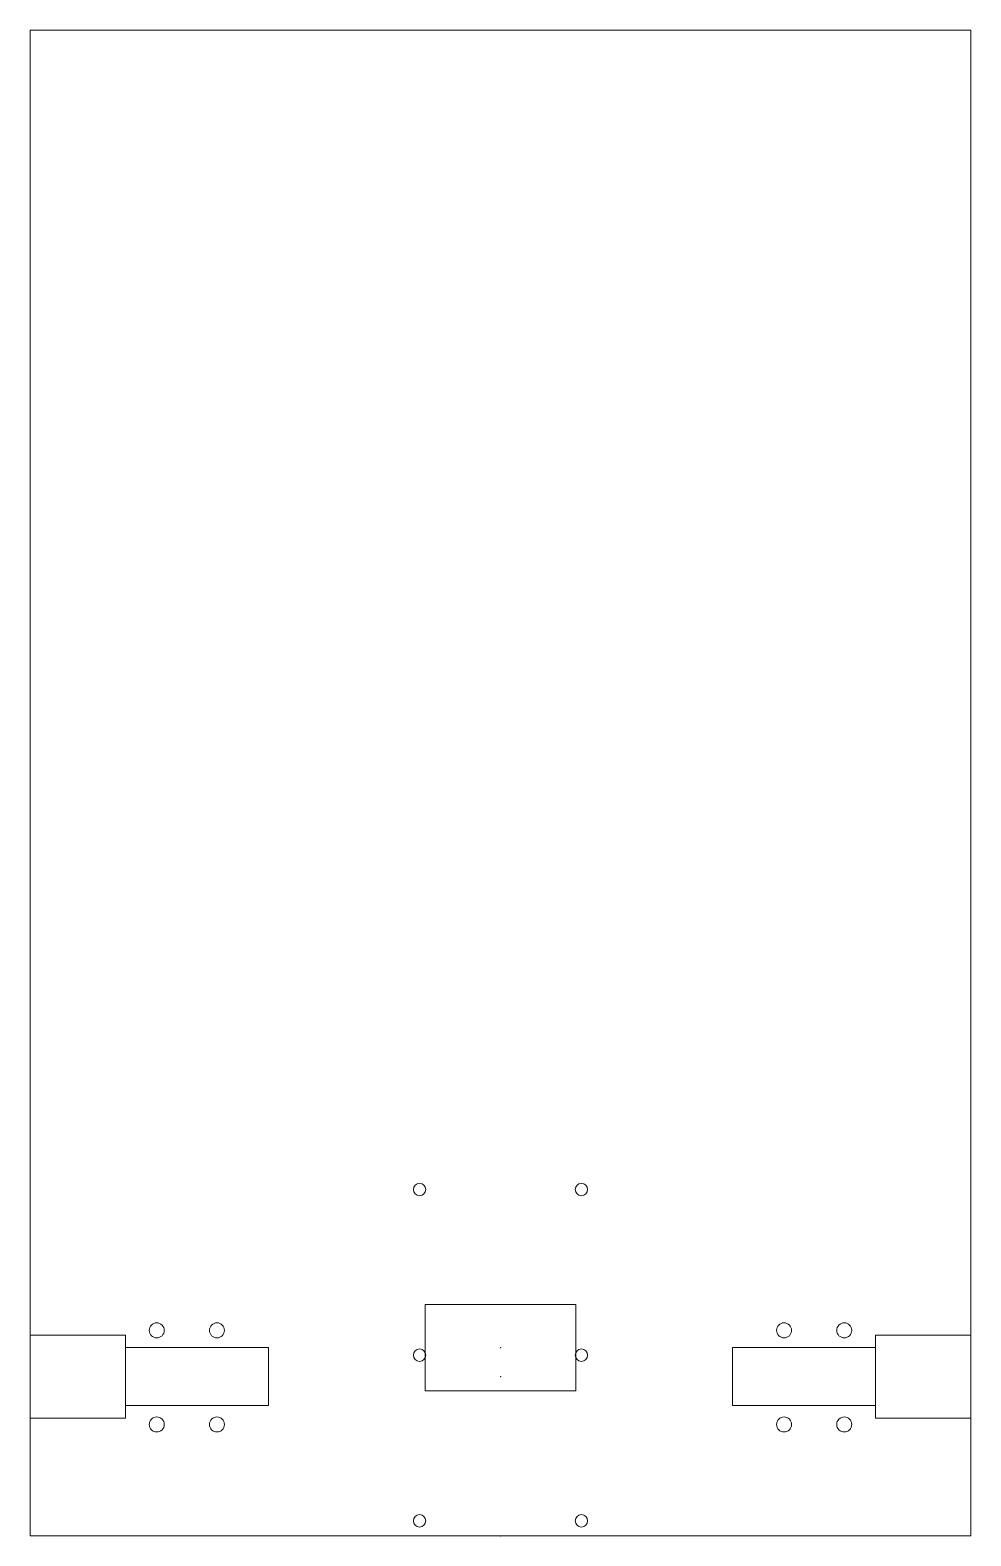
# Model space of a CAD drawing. Header units: millimetres. Extents: x -125 to 125, y 0 to 400.
import ezdxf

# ---------------------------------------------------------------- set-up
doc = ezdxf.new("R2010")
doc.units = ezdxf.units.MM
doc.layers.add('1', color=7, linetype='Continuous', true_color=0xffffff)

msp = doc.modelspace()

# ---------------------------------------------------------------- linework, layer by layer
at = {"layer": '1', "color": 3, "linetype": 'Continuous', "lineweight": 18}
for p, q in [((-125, 400), (125, 400)), ((-125, 0), (-125, 400)), ((125, 400), (125, 0)), ((-20, 61.5), (20, 61.5)), ((-20, 38.5), (-20, 61.5)), ((20, 61.5), (20, 38.5)), ((-99.65, 53.3), (-125, 53.3)), ((-99.65, 53.3), (-99.65, 31.3)), ((99.65, 53.3), (99.65, 31.3)), ((99.65, 53.3), (125, 53.3)), ((-61.65, 50), (-99.65, 50)), ((-61.65, 50), (-61.65, 34.6)), ((61.65, 50), (99.65, 50)), ((61.65, 50), (61.65, 34.6)), ((20, 38.5), (-20, 38.5)), ((-61.65, 34.6), (-99.65, 34.6)), ((61.65, 34.6), (99.65, 34.6)), ((-99.65, 31.3), (-125, 31.3)), ((99.65, 31.3), (125, 31.3)), ((125, 0), (-125, 0))]:
    msp.add_line(p, q, dxfattribs=at)
for centre, radius in [((-21.5, 92), 1.65), ((21.5, 92), 1.65), ((-91.35, 54.6), 2), ((-75.35, 54.6), 2), ((75.35, 54.6), 2), ((91.35, 54.6), 2), ((-21.5, 48), 1.65), ((21.5, 48), 1.65), ((-91.35, 29.6), 2), ((-75.35, 29.6), 2), ((75.35, 29.6), 2), ((91.35, 29.6), 2), ((-21.5, 4), 1.65), ((21.5, 4), 1.65)]:
    msp.add_circle(centre, radius, dxfattribs=at)
msp.add_point((0, 50), dxfattribs=at)
at = {"layer": '1', "color": 5, "linetype": 'Continuous', "lineweight": 18}
for p in [(0, 42.3), (0, 0)]:
    msp.add_point(p, dxfattribs=at)

doc.saveas('drawing.dxf')
